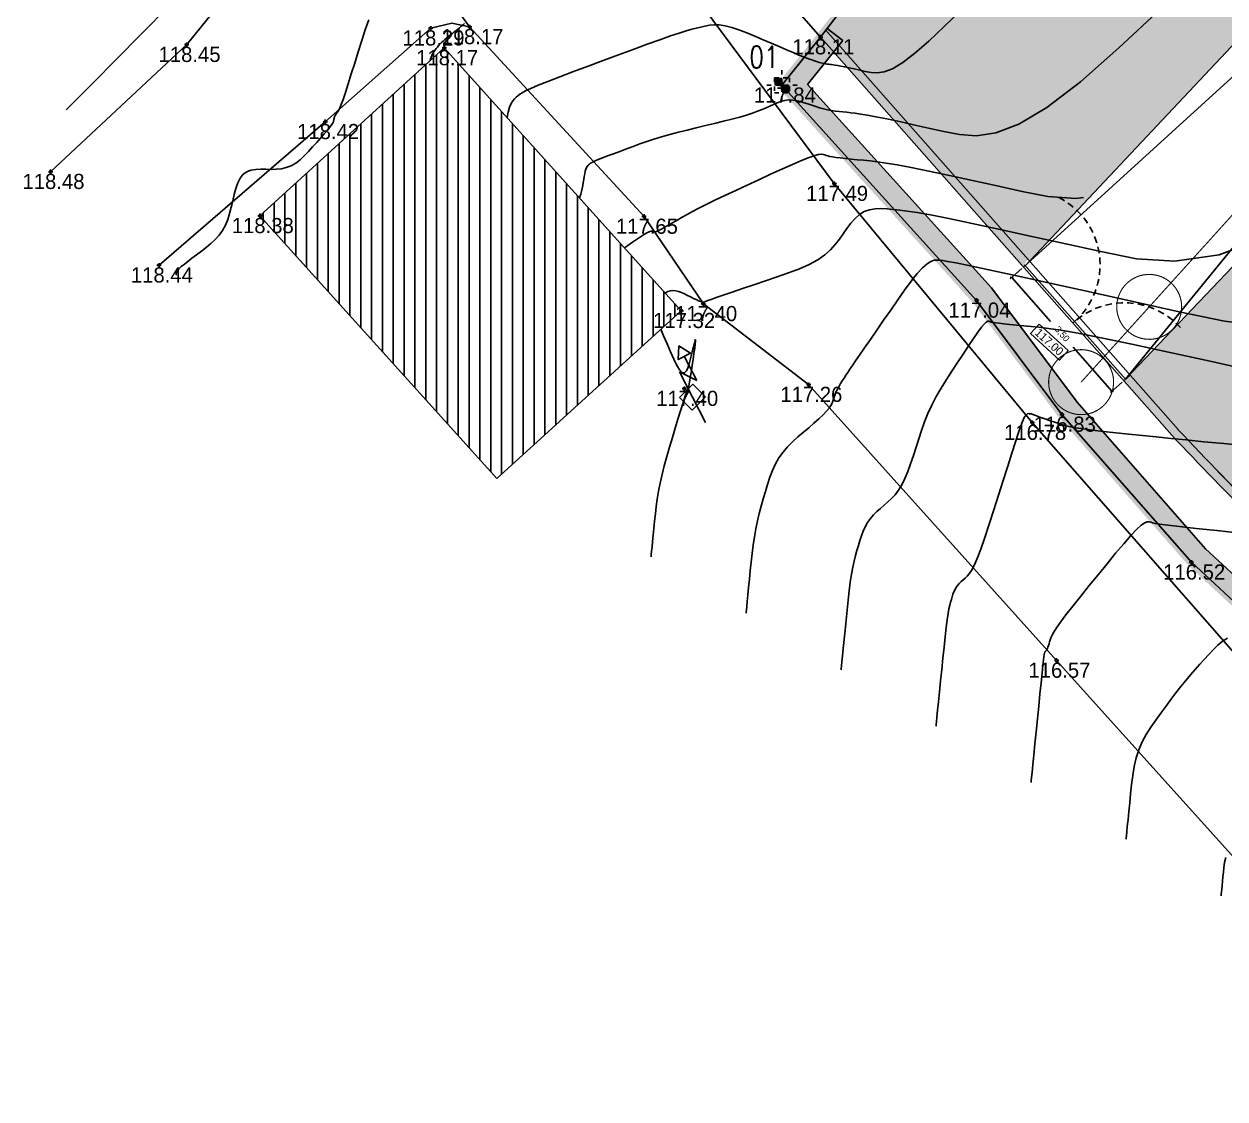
# Model space of a CAD drawing. Extents: x -196763 to -87623, y -65703 to -55832.
# Drawn here: x -87843.28 to -87815.55, y -65623.56 to -65598.75 of the extents above; entities that cross this region are included whole.
import ezdxf
from ezdxf.enums import TextEntityAlignment as Align

# ---------------------------------------------------------------- set-up
doc = ezdxf.new("R2010")
doc.units = 0
doc.header["$MEASUREMENT"] = 0
doc.header["$PDMODE"] = 34
doc.header["$PDSIZE"] = 0.05
doc.linetypes.add('ACAD_ISO04W100', pattern=[30, 24, -3, 0, -3])
doc.linetypes.add('DASHED', pattern=[70, 50, -20])
for name, color, linetype in [('0_coordinates', 1, 'Continuous'), ('0_PROP.aux', 6, 'Continuous'), ('0_PROP.aux.cotas', 30, 'Continuous'), ('0_PROP.corte', 10, 'Continuous'), ('0_PROP.PMC', 5, 'Continuous'), ('0_PROP.trama', 251, 'Continuous'), ('0_PROP.vista4', 140, 'Continuous'), ('0_tramas piso0', 7, 'Continuous'), ('CV', 8, 'Continuous'), ('CVD', 6, 'Continuous'), ('LEVTP_BERMA', 6, 'Continuous'), ('LEVTP_EDIF', 3, 'Continuous'), ('LEVTP_ELEC_POSTE_MEDIA_TENSAO', 7, 'Continuous'), ('LEVTP_MURO', 1, 'Continuous'), ('POINTS', 2, 'Continuous'), ('Z', 1, 'Continuous')]:
    doc.layers.add(name, color=color, linetype=linetype)
doc.layers.add('0_Limites_Terreno', color=30, linetype='DASHED', lineweight=35)
doc.styles.add('coordinates', font='romans', dxfattribs={"width": 0.8})
doc.styles.add('creativespace', font='GOTHIC.TTF')
doc.dimstyles.new('creativespace', dxfattribs={"dimtxt": 0.15, "dimasz": 0.05, "dimexe": 0.05, "dimexo": 0.05, "dimgap": 0.2, "dimtad": 0, "dimtoh": 1, "dimzin": 1, "dimtxsty": 'creativespace', "dimblk": 'OBLIQUE', "dimcen": 0, "dimclrd": 251, "dimclre": 256, "dimclrt": 30, "dimazin": 3, "dimtfac": 1, "dimtmove": 0, "dimatfit": 3, "dimldrblk": 'OBLIQUE', "dimfxl": 1, "dimlwd": -1, "dimlwe": -1, "dimarcsym": 0})

# ---------------------------------------------------------------- blocks, each defined once
blk = doc.blocks.new('_Oblique')
at = {"color": 0, "linetype": 'ByBlock', "lineweight": -2}
blk.add_line((-0.5, -0.5), (0.5, 0.5), dxfattribs=at)
blk = doc.blocks.new('*D85')
at = {"layer": '0_PROP.aux.cotas', "transparency": 16777216}
for p, q in [((-87820.238, -65604.395), (-87820.509, -65604.634)), ((-87817.922, -65607.02), (-87818.193, -65607.259))]:
    blk.add_line(p, q, dxfattribs=at)
at = {"layer": '0_PROP.aux.cotas', "color": 251, "transparency": 16777216}
for p, q in [((-87820.472, -65604.601), (-87819.575, -65605.617)), ((-87818.156, -65607.226), (-87819.052, -65606.21))]:
    blk.add_line(p, q, dxfattribs=at)
at = {"layer": 'DEFPOINTS', "color": 0, "transparency": 16777216}
for p in [(-87820.472, -65604.601), (-87820.2, -65604.362), (-87817.884, -65606.987)]:
    blk.add_point(p, dxfattribs=at)
at = {"layer": '0_PROP.aux.cotas', "color": 251, "transparency": 16777216, "xscale": 0.05, "yscale": 0.05, "zscale": 0.05}
for p, rotation in [((-87820.472, -65604.601), 131.4256430822428), ((-87818.156, -65607.226), 311.4256430822428)]:
    blk.add_blockref('_Oblique', p, dxfattribs=dict(at, rotation=rotation))
at = {"layer": '0_PROP.aux.cotas', "color": 30, "transparency": 16777216, "insert": (-87819.314, -65605.914), "char_height": 0.15, "attachment_point": 5, "rotation": 311.4256, "style": 'creativespace'}
blk.add_mtext('3,50', dxfattribs=at)
blk = doc.blocks.new('POSTE MEDIA TENSAO')
at = {"layer": 'LEVTP_ELEC_POSTE_MEDIA_TENSAO'}
for p, q in [((-0.092, -0.29), (0.092, 0.29)), ((0.092, 0.29), (0.158, 0.094)), ((0.158, 0.094), (0.246, 0.366))]:
    blk.add_line(p, q, dxfattribs=at)
blk.add_lwpolyline([(0.285, 0.492), (0.177, 0.391), (0.318, 0.348)], close=True, dxfattribs=at)
for points in [[(-0.1, 0.095), (0.1, 0.095)], [(-0.1, -0.095), (-0.1, 0.095)], [(0.1, -0.095), (0.1, 0.095)], [(-0.1, -0.095), (0.1, -0.095)]]:
    blk.add_lwpolyline(points, dxfattribs=at)
blk = doc.blocks.new('mk_02')
at = {"linetype": 'ACAD_ISO04W100', "ltscale": 0.001}
for points in [[(-0.25, 0.25), (0, 0.25), (0, 0), (-0.25, 0)], [(0.25, -0.25), (0, -0.25), (0, 0), (0.25, 0)]]:
    blk.add_hatch(color=9, dxfattribs=at).paths.add_polyline_path(points)
for p, q in [((0, -0.5), (0, 0.5)), ((-0.5, 0), (0.5, 0)), ((-0.25, 0.25), (0.25, 0.25)), ((-0.25, 0.25), (-0.25, -0.25)), ((0.25, 0.25), (0.25, -0.25)), ((-0.25, -0.25), (0.25, -0.25))]:
    blk.add_line(p, q, dxfattribs=at)

msp = doc.modelspace()

# ---------------------------------------------------------------- hatches: boundary and pattern name
at = {"layer": '0_PROP.trama'}
h = msp.add_hatch(color=256, dxfattribs=at)
h.dxf.hatch_style = 1
edge = h.paths.add_edge_path()
edge.add_line((-87812.643, -65612.428), (-87812.518, -65612.282))
edge.add_arc((-87704.148, -65501.408), 155.039, 223.89765, 225.65403, ccw=False)
edge.add_line((-87815.866, -65608.908), (-87816.01, -65609.047))
edge.add_arc((-87722.834, -65519.652), 129.124, 223.81345, 225.931)
edge = h.paths.add_edge_path()
edge.add_line((-87810.771, -65613.943), (-87810.907, -65614.085))
edge.add_arc((-87718.167, -65515.242), 135.538, 226.8247, 233.02536)
edge.add_line((-87799.688, -65623.524), (-87799.568, -65623.364))
edge.add_arc((-87717.453, -65514.345), 136.484, 226.86463, 233.01258, ccw=False)
h.paths.add_polyline_path([(-87820.699, -65603.502), (-87820.691, -65603.504), (-87824.761, -65598.891), (-87824.911, -65599.024), (-87820.2, -65604.362), (-87820.105, -65604.176)])
edge = h.paths.add_edge_path()
edge.add_line((-87819.025, -65603.003), (-87818.811, -65602.754))
edge.add_line((-87818.811, -65602.754), (-87818.994, -65602.78))
edge.add_line((-87818.994, -65602.78), (-87819.377, -65602.754))
edge.add_line((-87819.377, -65602.754), (-87819.381, -65602.761))
edge.add_arc((-87820.176, -65604.314), 1.745, 48.7178, 62.892, ccw=False)
h = msp.add_hatch(color=256, dxfattribs=at)
h.dxf.hatch_style = 1
h.paths.add_polyline_path([(-87816.632, -65608.111), (-87817.738, -65606.858), (-87817.884, -65606.987), (-87816.776, -65608.243, 0.002035), (-87816.01, -65609.047), (-87815.87, -65608.912, -0.002029)])
at = {"layer": '0_tramas piso0', "transparency": 33554536}
h = msp.add_hatch(color=55, dxfattribs=at)
h.dxf.hatch_style = 1
h.paths.add_polyline_path([(-87781.781, -65601.29), (-87775.512, -65593.673), (-87769.826, -65586.055), (-87769.145, -65585.075), (-87800.258, -65566.932), (-87824.764, -65598.896), (-87820.063, -65604.223), (-87804.167, -65587.33), (-87795.446, -65577.692), (-87782.47, -65589.434), (-87789.85, -65597.589), (-87789.183, -65598.193), (-87790.524, -65599.676), (-87796.286, -65594.462), (-87810.771, -65613.943, 0.026518), (-87799.649, -65623.303), (-87798.54, -65622.935), (-87796.168, -65620.22), (-87792.158, -65615.619), (-87787.572, -65608.837)])
h.paths.add_polyline_path([(-87797.213, -65593.624), (-87801.479, -65589.764), (-87817.738, -65606.858), (-87816.632, -65608.111, 0.002029), (-87815.87, -65608.912, 0.008016), (-87812.521, -65612.279)], flags=17)
at = {"layer": 'LEVTP_EDIF', "linetype": 'Continuous'}
h = msp.add_hatch(dxfattribs=at)
h.set_pattern_fill('GRAVEL', color=5, scale=0.6)
h.set_pattern_definition([(228.012787504, (70.151984, 54.19178), (-4.799999999983, -5.400000000016), [0.0807216, -7.9914528282]), (184.969740728, (70.097984, 54.131778), (7.199999999998, 0.6000000000234), [0.1385208, -13.7135548567]), (132.51044708, (69.959984, 54.11978), (6.000000000021, -6.59999999998), [0.0976728, -9.6696195577]), (267.273689006, (69.725984, 53.969778), (0.599999999961, 12.000000000002), [0.1261428, -12.488134825]), (292.833654178, (69.719984, 53.843778), (-3.000000000023, 7.19999999999), [0.123693, -12.245623877]), (357.273689006, (69.767984, 53.729778), (-12.000000000002, 0.599999999961), [0.1261428, -12.488134825]), (37.694240467, (69.893984, 53.723778), (-7.7999999999805, -6.0000000000253), [0.1668174, -16.5149091293]), (72.255328375, (70.025984, 53.825778), (4.199999999957, 13.2000000000136), [0.1574928, -15.591792898]), (121.429565615, (70.073984, 53.975778), (-4.800000000025, 7.7999999999844), [0.12657, -12.530443866]), (175.23635831, (70.007984, 54.08378), (6.600000000002, -0.599999999979), [0.1444992, -7.0804575473]), (222.397437798, (69.863984, 54.095778), (-7.1999999999786, -6.6000000000233), [0.1868688, -18.500025003]), (138.814074834, (70.319984, 53.96378), (-4.200000000012, 3.599999999986), [0.0637806, -6.3143068876]), (171.46923439, (70.271984, 54.005778), (7.800000000004, -1.199999999975), [0.1213422, -12.0129068497]), (225, (70.152, 54.02378), (2e-12, -0.6), [0.0848526, -0.7636755374]), (203.198590514, (70.10998, 54.09578), (2.999999999996, 1.20000000001), [0.0456948, -4.5237690635]), (291.80140949, (70.06798, 54.07778), (-0.6, 1.8), [0.0646218, -3.1664770843]), (30.96375653, (70.09198, 54.01778), (1.8, 1.20000000001), [0.1049574, -3.393613737]), (161.56505118, (70.18198, 54.07178), (1.2, -0.6), [0.0758946, -1.821471996]), (16.389540334, (69.719984, 54.077778), (5.999999999994, 1.80000000002), [0.10632, -10.525707088]), (70.34617594, (69.821984, 54.10778), (-2.39999999998, -6.60000000001), [0.0891966, -8.8304446484]), (293.198590514, (70.18198, 54.19178), (-1.20000000001, 2.999999999996), [0.091389, -4.4780748635]), (343.610459666, (70.217984, 54.107778), (-6.000000000006, 1.799999999981), [0.10632, -10.525707088]), (339.44395478, (69.719984, 53.70578), (-3.000000000004, 1.19999999999), [0.102528, -5.0238742472]), (294.77514057, (69.815984, 53.66978), (-3.000000000021, 6.59999999999), [0.0859068, -8.504785838]), (66.80140949, (70.18798, 53.59178), (1.19999999999, 3.000000000004), [0.091389, -4.4780748635]), (17.354024636, (70.223984, 53.67578), (-7.799999999992, -2.400000000025), [0.1005786, -9.9572541685]), (69.44395478, (69.893984, 53.59178), (-1.19999999999, -3.000000000004), [0.051264, -5.0751382472]), (101.30993247, (70.15198, 53.59178), (-0.60000000001, 2.4), [0.030594, -3.028817708]), (165.96375653, (70.14598, 53.62178), (1.8, -0.6), [0.123693, -2.3501703754]), (186.009005957, (70.025984, 53.651778), (5.999999999998, 0.600000000019), [0.11463, -11.3483539047]), (303.69006753, (70.09198, 53.96378), (-0.6, 1.2), [0.0865332, -2.0767975653]), (353.157226587, (70.139984, 53.891778), (10.200000000004, -1.199999999967), [0.1510764, -14.9565375744]), (60.9453959, (70.289984, 53.87378), (-2.399999999986, -4.200000000008), [0.0617736, -6.1156044846]), (90, (70.32, 53.9278), (-0.6, 0.6), [0.036, -0.564]), (120.256437164, (70.013984, 53.66978), (2.400000000014, -4.199999999992), [0.0833544, -8.2521119937]), (48.012787504, (69.971984, 53.74178), (4.799999999982, 5.400000000016), [0.1614432, -7.9107312282]), (2e-10, (70.08, 53.8618), (0.6, 0.6), [0.156, -0.444]), (325.30484647, (70.235984, 53.86178), (6.000000000014, -4.19999999998), [0.0948684, -9.3919645805]), (254.0546041, (70.31398, 53.80778), (-0.59999999999, -2.4), [0.0873612, -4.2807047336]), (207.645975364, (70.289984, 53.723778), (-11.3999999999805, -6.000000000037), [0.142239, -14.0816845094]), (175.42607874, (70.163984, 53.657778), (-7.800000000002, 0.5999999999747), [0.1504794, -14.8974440448])])
h.paths.add_polyline_path([(-87825.185, -65600.15), (-87824.372, -65599.132), (-87824.733, -65598.855), (-87824.885, -65599.053), (-87825.775, -65600.168), (-87821.282, -65605.131), (-87819.31, -65607.764), (-87816.323, -65611.177), (-87813.849, -65613.468), (-87813.543, -65613.138), (-87816, -65610.863), (-87818.96, -65607.481), (-87820.934, -65604.844)])
at = {"layer": 'LEVTP_EDIF', "linetype": 'Continuous', "true_color": 0x000000}
h = msp.add_hatch(dxfattribs=at)
h.set_pattern_fill('ANSI31', color=18, scale=2, angle=45)
h.paths.add_polyline_path([(-87833.571, -65599.305), (-87837.828, -65603.18), (-87832.356, -65609.245), (-87828.099, -65605.37)])
h.paths.add_polyline_path([(-87835.353, -65604.657), (-87829.731, -65604.657), (-87829.731, -65603.803), (-87835.353, -65603.803)], flags=24)

# ---------------------------------------------------------------- linework, layer by layer
at = {"layer": '0_Limites_Terreno', "ltscale": 0.02, "const_width": 0.2, "flags": 128}
msp.add_lwpolyline([(-87781.781, -65601.29), (-87775.512, -65593.673), (-87769.826, -65586.055), (-87769.145, -65585.075), (-87800.258, -65566.932), (-87824.885, -65599.053), (-87825.775, -65600.168), (-87821.282, -65605.131), (-87819.31, -65607.764), (-87816.323, -65611.177), (-87813.849, -65613.468), (-87811.47, -65615.392), (-87806.577, -65618.912), (-87801.091, -65622.497), (-87799.787, -65623.349), (-87798.54, -65622.935), (-87796.168, -65620.22), (-87792.158, -65615.619), (-87787.572, -65608.837)], close=True, dxfattribs=at)
at = {"layer": '0_PROP.aux', "linetype": 'DASHED', "ltscale": 0.003}
for centre, start, end in [((-87820.176, -65604.314), 311.4256, 62.892), ((-87817.867, -65606.931), 42.1057, 131.4256)]:
    msp.add_arc(centre, 1.745, start, end, dxfattribs=at)
at = {"layer": '0_PROP.aux.cotas'}
msp.add_lwpolyline([(-87819.839, -65605.68), (-87820.036, -65605.898), (-87819.368, -65606.509), (-87819.171, -65606.291)], close=True, dxfattribs=at)
at = {"layer": '0_PROP.corte', "linetype": 'Continuous'}
for points in [[(-87816.776, -65608.243), (-87824.918, -65599.016)], [(-87816.63, -65608.114), (-87824.772, -65598.887)], [(-87817.847, -65606.954), (-87820.176, -65604.314)], [(-87819.021, -65605.622), (-87819.059, -65605.656)], [(-87817.738, -65606.858), (-87817.884, -65606.987)]]:
    msp.add_lwpolyline(points, dxfattribs=at)
for centre, radius, start, end in [((-87717.637, -65514.576), 136.194, 223.37422, 225.84011), ((-87717.637, -65514.576), 136.389, 223.37422, 225.7376), ((-87709.181, -65506.167), 148.118, 223.92113, 225.75962)]:
    msp.add_arc(centre, radius, start, end, dxfattribs=at)
at = {"layer": '0_PROP.PMC', "linetype": 'DASHED', "ltscale": 0.003, "const_width": 0.025}
msp.add_lwpolyline([(-87818.868, -65607.019), (-87800.578, -65586.806, -0.417787), (-87799.443, -65586.757, 0.006093), (-87794.939, -65590.833, 0.189412), (-87794.325, -65591.056, 0.159533), (-87793.913, -65590.909), (-87790.245, -65586.856), (-87789.216, -65585.719, 0.207665), (-87789.083, -65585.325, 0.204911), (-87789.282, -65584.949), (-87791.447, -65582.99), (-87793.755, -65580.901, 0.203239), (-87794.141, -65580.767, 0.191912), (-87794.491, -65580.934, 0.00517), (-87796.757, -65583.438, -1.106642)], format="xyb", dxfattribs=at)
for points in [[(-87817.297, -65604.532, -2.92807), (-87818.022, -65605.093, -0.341522)], [(-87818.868, -65606.269, -2.92807), (-87819.594, -65606.83, -0.341522)]]:
    msp.add_lwpolyline(points, format="xyb", close=True, dxfattribs=at)
at = {"layer": '0_PROP.vista4', "linetype": 'Continuous'}
for points in [[(-87804.167, -65587.33), (-87820.161, -65604.331)], [(-87817.847, -65606.954), (-87802.822, -65588.547), (-87820.2, -65604.362)], [(-87817.847, -65606.954), (-87801.478, -65589.764)]]:
    msp.add_lwpolyline(points, dxfattribs=at)
at = {"layer": 'CV', "linetype": 'Continuous'}
for points in [[(-87817.021, -65598.391, 0), (-87817.995, -65599.306, 0), (-87818.885, -65600.085, 0), (-87819.661, -65600.681, 0), (-87819.661, -65600.681, 0), (-87820.306, -65601.064, 0), (-87820.838, -65601.265, 0), (-87821.285, -65601.33, 0), (-87821.676, -65601.304, 0), (-87822.039, -65601.232, 0), (-87822.039, -65601.232, 0), (-87822.395, -65601.153, 0), (-87822.741, -65601.077, 0), (-87823.065, -65601.006, 0), (-87823.357, -65600.944, 0), (-87823.605, -65600.894, 0), (-87823.605, -65600.894, 0), (-87823.804, -65600.856, 0), (-87823.96, -65600.83, 0), (-87824.084, -65600.812, 0), (-87824.186, -65600.801, 0), (-87824.278, -65600.791, 0), (-87824.278, -65600.791, 0), (-87824.368, -65600.783, 0), (-87824.457, -65600.773, 0), (-87824.547, -65600.762, 0), (-87824.637, -65600.748, 0), (-87824.727, -65600.731, 0), (-87824.727, -65600.731, 0), (-87824.817, -65600.709, 0), (-87824.907, -65600.684, 0), (-87824.997, -65600.657, 0), (-87825.086, -65600.628, 0), (-87825.176, -65600.598, 0), (-87825.176, -65600.598, 0), (-87825.266, -65600.569, 0), (-87825.356, -65600.542, 0), (-87825.446, -65600.521, 0), (-87825.535, -65600.508, 0), (-87825.623, -65600.506, 0), (-87825.623, -65600.506, 0), (-87825.711, -65600.517, 0), (-87825.798, -65600.54, 0), (-87825.884, -65600.571, 0), (-87825.97, -65600.607, 0), (-87826.056, -65600.646, 0), (-87826.056, -65600.646, 0), (-87826.143, -65600.686, 0), (-87826.235, -65600.726, 0), (-87826.337, -65600.767, 0), (-87826.454, -65600.81, 0), (-87826.591, -65600.854, 0), (-87826.591, -65600.854, 0), (-87826.752, -65600.9, 0), (-87826.932, -65600.948, 0), (-87827.128, -65600.997, 0), (-87827.333, -65601.047, 0), (-87827.544, -65601.098, 0), (-87827.544, -65601.098, 0), (-87827.755, -65601.149, 0), (-87827.964, -65601.2, 0), (-87828.168, -65601.251, 0), (-87828.365, -65601.303, 0), (-87828.553, -65601.356, 0), (-87828.553, -65601.356, 0), (-87828.73, -65601.41, 0), (-87828.897, -65601.466, 0), (-87829.058, -65601.522, 0), (-87829.213, -65601.578, 0), (-87829.367, -65601.635, 0), (-87829.367, -65601.635, 0), (-87829.519, -65601.692, 0), (-87829.666, -65601.746, 0), (-87829.802, -65601.798, 0), (-87829.922, -65601.844, 0), (-87830.02, -65601.883, 0), (-87830.02, -65601.883, 0), (-87830.092, -65601.914, 0), (-87830.143, -65601.939, 0), (-87830.178, -65601.958, 0), (-87830.202, -65601.973, 0), (-87830.221, -65601.987, 0), (-87830.221, -65601.987, 0), (-87830.239, -65602.001, 0), (-87830.256, -65602.018, 0), (-87830.273, -65602.038, 0), (-87830.289, -65602.066, 0), (-87830.304, -65602.103, 0), (-87830.304, -65602.103, 0), (-87830.317, -65602.15, 0), (-87830.329, -65602.207, 0), (-87830.341, -65602.271, 0), (-87830.352, -65602.339, 0), (-87830.363, -65602.409, 0), (-87830.363, -65602.409, 0), (-87830.373, -65602.479, 0), (-87830.385, -65602.549, 0), (-87830.4, -65602.616, 0), (-87830.417, -65602.68, 0), (-87830.439, -65602.739, 0), (-87830.439, -65602.739, 0), (-87830.451, -65602.763, 0)], [(-87842.299, -65600.735, 0), (-87842.071, -65600.504, 0), (-87841.911, -65600.342, 0), (-87841.717, -65600.146, 0), (-87841.513, -65599.94, 0), (-87841.32, -65599.744, 0), (-87841.159, -65599.582, 0), (-87841.159, -65599.582, 0), (-87841.046, -65599.468, 0), (-87840.966, -65599.387, 0), (-87840.896, -65599.317, 0), (-87840.816, -65599.236, 0), (-87840.703, -65599.121, 0), (-87840.703, -65599.121, 0), (-87840.542, -65598.959, 0), (-87840.346, -65598.762, 0), (-87840.136, -65598.552, 0)], [(-87835.315, -65598.655, 0), (-87835.396, -65598.886, 0), (-87835.478, -65599.135, 0), (-87835.559, -65599.394, 0), (-87835.559, -65599.394, 0), (-87835.64, -65599.653, 0), (-87835.718, -65599.902, 0), (-87835.791, -65600.132, 0), (-87835.856, -65600.333, 0), (-87835.91, -65600.495, 0), (-87835.91, -65600.495, 0), (-87835.952, -65600.611, 0), (-87835.982, -65600.689, 0), (-87836.005, -65600.738, 0), (-87836.023, -65600.768, 0), (-87836.037, -65600.788, 0), (-87836.037, -65600.788, 0), (-87836.051, -65600.806, 0), (-87836.065, -65600.825, 0), (-87836.078, -65600.843, 0), (-87836.089, -65600.861, 0), (-87836.099, -65600.88, 0), (-87836.099, -65600.88, 0), (-87836.106, -65600.898, 0), (-87836.112, -65600.916, 0), (-87836.116, -65600.935, 0), (-87836.12, -65600.953, 0), (-87836.122, -65600.972, 0), (-87836.122, -65600.972, 0), (-87836.126, -65600.991, 0), (-87836.133, -65601.013, 0), (-87836.147, -65601.043, 0), (-87836.173, -65601.083, 0), (-87836.213, -65601.136, 0), (-87836.213, -65601.136, 0), (-87836.271, -65601.206, 0), (-87836.343, -65601.29, 0), (-87836.427, -65601.384, 0), (-87836.517, -65601.485, 0), (-87836.612, -65601.59, 0), (-87836.612, -65601.59, 0), (-87836.707, -65601.694, 0), (-87836.804, -65601.794, 0), (-87836.902, -65601.886, 0), (-87837.003, -65601.965, 0), (-87837.109, -65602.026, 0), (-87837.109, -65602.026, 0), (-87837.219, -65602.068, 0), (-87837.333, -65602.092, 0), (-87837.45, -65602.104, 0), (-87837.569, -65602.107, 0), (-87837.689, -65602.106, 0), (-87837.689, -65602.106, 0), (-87837.809, -65602.105, 0), (-87837.925, -65602.111, 0), (-87838.035, -65602.128, 0), (-87838.134, -65602.163, 0), (-87838.219, -65602.221, 0), (-87838.219, -65602.221, 0), (-87838.287, -65602.308, 0), (-87838.342, -65602.418, 0), (-87838.386, -65602.547, 0), (-87838.424, -65602.687, 0), (-87838.457, -65602.833, 0), (-87838.457, -65602.833, 0), (-87838.491, -65602.98, 0), (-87838.528, -65603.124, 0), (-87838.571, -65603.263, 0), (-87838.624, -65603.395, 0), (-87838.689, -65603.517, 0), (-87838.689, -65603.517, 0), (-87838.769, -65603.627, 0), (-87838.861, -65603.728, 0), (-87838.962, -65603.82, 0), (-87839.07, -65603.908, 0), (-87839.181, -65603.993, 0), (-87839.181, -65603.993, 0), (-87839.292, -65604.078, 0), (-87839.398, -65604.159, 0), (-87839.496, -65604.234, 0), (-87839.58, -65604.3, 0), (-87839.648, -65604.353, 0), (-87839.648, -65604.353, 0), (-87839.694, -65604.392, 0), (-87839.723, -65604.419, 0), (-87839.74, -65604.436, 0), (-87839.747, -65604.447, 0), (-87839.75, -65604.455, 0), (-87839.75, -65604.455, 0), (-87839.752, -65604.463, 0), (-87839.754, -65604.47, 0), (-87839.756, -65604.478, 0), (-87839.758, -65604.485, 0), (-87839.76, -65604.492, 0), (-87839.76, -65604.492, 0), (-87839.761, -65604.498, 0), (-87839.762, -65604.504, 0), (-87839.763, -65604.51, 0), (-87839.764, -65604.516, 0), (-87839.764, -65604.522, 0), (-87839.764, -65604.522, 0), (-87839.765, -65604.528, 0), (-87839.765, -65604.533, 0), (-87839.766, -65604.538, 0), (-87839.766, -65604.542, 0), (-87839.767, -65604.546, 0), (-87839.767, -65604.546, 0), (-87839.767, -65604.548, 0), (-87839.767, -65604.55, 0), (-87839.767, -65604.55, 0)], [(-87833.103, -65598.738, 0), (-87833.13, -65598.761, 0), (-87833.159, -65598.784, 0), (-87833.189, -65598.81, 0), (-87833.223, -65598.837, 0), (-87833.223, -65598.837, 0), (-87833.26, -65598.868, 0), (-87833.3, -65598.9, 0), (-87833.342, -65598.934, 0), (-87833.386, -65598.97, 0), (-87833.431, -65599.006, 0), (-87833.431, -65599.006, 0), (-87833.475, -65599.041, 0), (-87833.519, -65599.077, 0), (-87833.561, -65599.113, 0), (-87833.601, -65599.148, 0), (-87833.638, -65599.183, 0), (-87833.638, -65599.183, 0), (-87833.671, -65599.217, 0), (-87833.702, -65599.251, 0), (-87833.73, -65599.284, 0), (-87833.757, -65599.318, 0), (-87833.782, -65599.351, 0), (-87833.782, -65599.351, 0), (-87833.808, -65599.385, 0), (-87833.834, -65599.426, 0), (-87833.861, -65599.482, 0), (-87833.888, -65599.559, 0), (-87833.9, -65599.604, 0)], [(-87818.811, -65602.754, 0), (-87818.994, -65602.78, 0), (-87819.634, -65602.737, 0), (-87820.227, -65602.619, 0), (-87820.227, -65602.619, 0), (-87820.81, -65602.49, 0), (-87821.376, -65602.365, 0), (-87821.906, -65602.25, 0), (-87822.383, -65602.148, 0), (-87822.791, -65602.065, 0), (-87822.791, -65602.065, 0), (-87823.116, -65602.004, 0), (-87823.371, -65601.961, 0), (-87823.574, -65601.933, 0), (-87823.741, -65601.913, 0), (-87823.891, -65601.898, 0), (-87823.891, -65601.898, 0), (-87824.037, -65601.884, 0), (-87824.179, -65601.87, 0), (-87824.311, -65601.857, 0), (-87824.43, -65601.843, 0), (-87824.53, -65601.831, 0), (-87824.53, -65601.831, 0), (-87824.609, -65601.818, 0), (-87824.67, -65601.807, 0), (-87824.717, -65601.796, 0), (-87824.755, -65601.785, 0), (-87824.788, -65601.774, 0), (-87824.788, -65601.774, 0), (-87824.822, -65601.764, 0), (-87824.866, -65601.759, 0), (-87824.929, -65601.766, 0), (-87825.02, -65601.788, 0), (-87825.15, -65601.833, 0), (-87825.15, -65601.833, 0), (-87825.324, -65601.903, 0), (-87825.536, -65601.994, 0), (-87825.778, -65602.102, 0), (-87826.038, -65602.221, 0), (-87826.308, -65602.346, 0), (-87826.308, -65602.346, 0), (-87826.578, -65602.47, 0), (-87826.842, -65602.593, 0), (-87827.092, -65602.71, 0), (-87827.322, -65602.819, 0), (-87827.526, -65602.918, 0), (-87827.526, -65602.918, 0), (-87827.697, -65603.005, 0), (-87827.842, -65603.081, 0), (-87827.967, -65603.15, 0), (-87828.078, -65603.213, 0), (-87828.183, -65603.274, 0), (-87828.183, -65603.274, 0), (-87828.285, -65603.334, 0), (-87828.385, -65603.391, 0), (-87828.477, -65603.443, 0), (-87828.558, -65603.487, 0), (-87828.625, -65603.52, 0), (-87828.625, -65603.52, 0), (-87828.675, -65603.54, 0), (-87828.71, -65603.55, 0), (-87828.735, -65603.552, 0), (-87828.753, -65603.549, 0), (-87828.767, -65603.542, 0), (-87828.767, -65603.542, 0), (-87828.781, -65603.537, 0), (-87828.803, -65603.536, 0), (-87828.838, -65603.547, 0), (-87828.893, -65603.573, 0), (-87828.975, -65603.622, 0), (-87828.975, -65603.622, 0), (-87829.089, -65603.695, 0), (-87829.23, -65603.79, 0), (-87829.391, -65603.902, 0), (-87829.411, -65603.916, 0)], [(-87814.476, -65603.625, 0), (-87815.685, -65604.083, 0), (-87816.702, -65604.23, 0), (-87817.591, -65604.17, 0), (-87818.415, -65604.006, 0), (-87818.415, -65604.006, 0), (-87819.225, -65603.827, 0), (-87820.007, -65603.654, 0), (-87820.736, -65603.494, 0), (-87821.385, -65603.355, 0), (-87821.926, -65603.242, 0), (-87821.926, -65603.242, 0), (-87822.343, -65603.16, 0), (-87822.652, -65603.105, 0), (-87822.881, -65603.07, 0), (-87823.056, -65603.049, 0), (-87823.205, -65603.034, 0), (-87823.205, -65603.034, 0), (-87823.348, -65603.021, 0), (-87823.49, -65603.014, 0), (-87823.627, -65603.017, 0), (-87823.757, -65603.038, 0), (-87823.878, -65603.081, 0), (-87823.878, -65603.081, 0), (-87823.988, -65603.15, 0), (-87824.089, -65603.241, 0), (-87824.184, -65603.349, 0), (-87824.274, -65603.469, 0), (-87824.361, -65603.594, 0), (-87824.361, -65603.594, 0), (-87824.45, -65603.719, 0), (-87824.545, -65603.843, 0), (-87824.656, -65603.965, 0), (-87824.789, -65604.082, 0), (-87824.951, -65604.194, 0), (-87824.951, -65604.194, 0), (-87825.148, -65604.3, 0), (-87825.374, -65604.4, 0), (-87825.622, -65604.496, 0), (-87825.885, -65604.589, 0), (-87826.155, -65604.681, 0), (-87826.155, -65604.681, 0), (-87826.425, -65604.773, 0), (-87826.685, -65604.861, 0), (-87826.923, -65604.941, 0), (-87827.13, -65605.012, 0), (-87827.294, -65605.068, 0), (-87827.294, -65605.068, 0), (-87827.41, -65605.109, 0), (-87827.484, -65605.135, 0), (-87827.526, -65605.152, 0), (-87827.547, -65605.161, 0), (-87827.558, -65605.167, 0), (-87827.558, -65605.167, 0), (-87827.567, -65605.172, 0), (-87827.579, -65605.175, 0), (-87827.596, -65605.175, 0), (-87827.62, -65605.17, 0), (-87827.654, -65605.159, 0), (-87827.654, -65605.159, 0), (-87827.699, -65605.14, 0), (-87827.755, -65605.115, 0), (-87827.817, -65605.085, 0), (-87827.885, -65605.052, 0), (-87827.955, -65605.017, 0), (-87827.955, -65605.017, 0), (-87828.025, -65604.983, 0), (-87828.095, -65604.951, 0), (-87828.163, -65604.925, 0), (-87828.229, -65604.908, 0), (-87828.292, -65604.902, 0), (-87828.292, -65604.902, 0), (-87828.351, -65604.909, 0), (-87828.408, -65604.928, 0), (-87828.462, -65604.955, 0), (-87828.469, -65604.96, 0)], [(-87814.475, -65605.744, 0), (-87815.556, -65605.611, 0), (-87816.603, -65605.393, 0), (-87816.603, -65605.393, 0), (-87817.639, -65605.164, 0), (-87818.635, -65604.943, 0), (-87819.552, -65604.74, 0), (-87820.353, -65604.564, 0), (-87820.997, -65604.425, 0), (-87820.997, -65604.425, 0), (-87821.458, -65604.327, 0), (-87821.763, -65604.265, 0), (-87821.95, -65604.231, 0), (-87822.06, -65604.214, 0), (-87822.13, -65604.206, 0), (-87822.13, -65604.206, 0), (-87822.194, -65604.202, 0), (-87822.262, -65604.207, 0), (-87822.338, -65604.232, 0), (-87822.426, -65604.285, 0), (-87822.531, -65604.378, 0), (-87822.531, -65604.378, 0), (-87822.653, -65604.515, 0), (-87822.792, -65604.691, 0), (-87822.943, -65604.897, 0), (-87823.102, -65605.121, 0), (-87823.265, -65605.356, 0), (-87823.265, -65605.356, 0), (-87823.428, -65605.59, 0), (-87823.586, -65605.818, 0), (-87823.734, -65606.033, 0), (-87823.868, -65606.226, 0), (-87823.983, -65606.393, 0), (-87823.983, -65606.393, 0), (-87824.075, -65606.527, 0), (-87824.147, -65606.635, 0), (-87824.205, -65606.721, 0), (-87824.254, -65606.794, 0), (-87824.298, -65606.861, 0), (-87824.298, -65606.861, 0), (-87824.34, -65606.926, 0), (-87824.382, -65606.99, 0), (-87824.421, -65607.052, 0), (-87824.457, -65607.113, 0), (-87824.488, -65607.17, 0), (-87824.488, -65607.17, 0), (-87824.514, -65607.223, 0), (-87824.536, -65607.273, 0), (-87824.554, -65607.321, 0), (-87824.569, -65607.367, 0), (-87824.584, -65607.412, 0), (-87824.584, -65607.412, 0), (-87824.599, -65607.458, 0), (-87824.619, -65607.506, 0), (-87824.647, -65607.559, 0), (-87824.689, -65607.62, 0), (-87824.748, -65607.691, 0), (-87824.748, -65607.691, 0), (-87824.828, -65607.773, 0), (-87824.926, -65607.865, 0), (-87825.038, -65607.965, 0), (-87825.158, -65608.07, 0), (-87825.282, -65608.177, 0), (-87825.282, -65608.177, 0), (-87825.407, -65608.285, 0), (-87825.529, -65608.395, 0), (-87825.645, -65608.51, 0), (-87825.751, -65608.632, 0), (-87825.846, -65608.764, 0), (-87825.846, -65608.764, 0), (-87825.926, -65608.906, 0), (-87825.995, -65609.057, 0), (-87826.054, -65609.216, 0), (-87826.107, -65609.379, 0), (-87826.157, -65609.544, 0), (-87826.157, -65609.544, 0), (-87826.207, -65609.71, 0), (-87826.255, -65609.878, 0), (-87826.301, -65610.048, 0), (-87826.343, -65610.222, 0), (-87826.381, -65610.401, 0), (-87826.381, -65610.401, 0), (-87826.413, -65610.587, 0), (-87826.44, -65610.778, 0), (-87826.464, -65610.973, 0), (-87826.486, -65611.171, 0), (-87826.506, -65611.37, 0), (-87826.506, -65611.37, 0), (-87826.526, -65611.567, 0), (-87826.545, -65611.757, 0), (-87826.562, -65611.931, 0), (-87826.578, -65612.081, 0), (-87826.589, -65612.2, 0), (-87826.589, -65612.2, 0), (-87826.598, -65612.281, 0), (-87826.603, -65612.33, 0), (-87826.605, -65612.355, 0)], [(-87828.569, -65605.798, 0), (-87828.507, -65605.949, 0), (-87828.429, -65606.134, 0), (-87828.429, -65606.134, 0), (-87828.35, -65606.317, 0), (-87828.273, -65606.488, 0), (-87828.2, -65606.635, 0), (-87828.132, -65606.744, 0), (-87828.073, -65606.803, 0), (-87828.073, -65606.803, 0), (-87828.022, -65606.805, 0), (-87827.98, -65606.758, 0), (-87827.943, -65606.673, 0), (-87827.91, -65606.563, 0), (-87827.879, -65606.441, 0), (-87827.879, -65606.441, 0), (-87827.849, -65606.319, 0), (-87827.821, -65606.207, 0), (-87827.797, -65606.116, 0), (-87827.779, -65606.056, 0), (-87827.769, -65606.037, 0), (-87827.769, -65606.037, 0), (-87827.769, -65606.066, 0), (-87827.776, -65606.137, 0), (-87827.79, -65606.238, 0), (-87827.808, -65606.361, 0), (-87827.828, -65606.493, 0), (-87827.828, -65606.493, 0), (-87827.848, -65606.627, 0), (-87827.867, -65606.755, 0), (-87827.886, -65606.873, 0), (-87827.902, -65606.975, 0), (-87827.916, -65607.056, 0), (-87827.916, -65607.056, 0), (-87827.927, -65607.113, 0), (-87827.935, -65607.15, 0), (-87827.942, -65607.17, 0), (-87827.948, -65607.18, 0), (-87827.953, -65607.185, 0), (-87827.953, -65607.185, 0), (-87827.958, -65607.191, 0), (-87827.965, -65607.205, 0), (-87827.978, -65607.236, 0), (-87827.998, -65607.293, 0), (-87828.027, -65607.385, 0), (-87828.027, -65607.385, 0), (-87828.068, -65607.516, 0), (-87828.118, -65607.682, 0), (-87828.176, -65607.873, 0), (-87828.239, -65608.082, 0), (-87828.304, -65608.3, 0), (-87828.304, -65608.3, 0), (-87828.369, -65608.518, 0), (-87828.432, -65608.734, 0), (-87828.492, -65608.947, 0), (-87828.545, -65609.153, 0), (-87828.591, -65609.35, 0), (-87828.591, -65609.35, 0), (-87828.628, -65609.538, 0), (-87828.656, -65609.718, 0), (-87828.679, -65609.892, 0), (-87828.698, -65610.061, 0), (-87828.716, -65610.228, 0), (-87828.716, -65610.228, 0), (-87828.732, -65610.394, 0), (-87828.748, -65610.553, 0), (-87828.763, -65610.699, 0), (-87828.776, -65610.825, 0), (-87828.786, -65610.924, 0), (-87828.786, -65610.924, 0), (-87828.792, -65610.992, 0), (-87828.797, -65611.033, 0), (-87828.799, -65611.054, 0)], [(-87815.041, -65608.488, 0), (-87815.572, -65608.438, 0), (-87815.572, -65608.438, 0), (-87816.035, -65608.394, 0), (-87816.44, -65608.354, 0), (-87816.801, -65608.318, 0), (-87817.133, -65608.284, 0), (-87817.451, -65608.251, 0), (-87817.451, -65608.251, 0), (-87817.764, -65608.219, 0), (-87818.068, -65608.187, 0), (-87818.351, -65608.155, 0), (-87818.605, -65608.126, 0), (-87818.82, -65608.097, 0), (-87818.82, -65608.097, 0), (-87818.988, -65608.071, 0), (-87819.116, -65608.047, 0), (-87819.215, -65608.024, 0), (-87819.294, -65608.002, 0), (-87819.363, -65607.98, 0), (-87819.363, -65607.98, 0), (-87819.431, -65607.958, 0), (-87819.497, -65607.937, 0), (-87819.561, -65607.916, 0), (-87819.622, -65607.896, 0), (-87819.678, -65607.877, 0), (-87819.678, -65607.877, 0), (-87819.729, -65607.859, 0), (-87819.776, -65607.842, 0), (-87819.82, -65607.825, 0), (-87819.861, -65607.81, 0), (-87819.901, -65607.794, 0), (-87819.901, -65607.794, 0), (-87819.941, -65607.779, 0), (-87819.98, -65607.765, 0), (-87820.017, -65607.754, 0), (-87820.05, -65607.748, 0), (-87820.079, -65607.746, 0), (-87820.079, -65607.746, 0), (-87820.103, -65607.752, 0), (-87820.123, -65607.763, 0), (-87820.139, -65607.778, 0), (-87820.153, -65607.795, 0), (-87820.166, -65607.815, 0), (-87820.166, -65607.815, 0), (-87820.18, -65607.836, 0), (-87820.197, -65607.871, 0), (-87820.222, -65607.931, 0), (-87820.259, -65608.031, 0), (-87820.311, -65608.182, 0), (-87820.311, -65608.182, 0), (-87820.381, -65608.394, 0), (-87820.466, -65608.657, 0), (-87820.563, -65608.959, 0), (-87820.667, -65609.287, 0), (-87820.776, -65609.629, 0), (-87820.776, -65609.629, 0), (-87820.884, -65609.97, 0), (-87820.991, -65610.299, 0), (-87821.092, -65610.604, 0), (-87821.185, -65610.872, 0), (-87821.268, -65611.092, 0), (-87821.268, -65611.092, 0), (-87821.339, -65611.254, 0), (-87821.4, -65611.368, 0), (-87821.454, -65611.446, 0), (-87821.502, -65611.499, 0), (-87821.548, -65611.54, 0), (-87821.548, -65611.54, 0), (-87821.593, -65611.579, 0), (-87821.637, -65611.619, 0), (-87821.679, -65611.66, 0), (-87821.717, -65611.704, 0), (-87821.751, -65611.752, 0), (-87821.751, -65611.752, 0), (-87821.78, -65611.803, 0), (-87821.805, -65611.858, 0), (-87821.827, -65611.915, 0), (-87821.846, -65611.974, 0), (-87821.864, -65612.034, 0), (-87821.864, -65612.034, 0), (-87821.882, -65612.095, 0), (-87821.9, -65612.165, 0), (-87821.919, -65612.25, 0), (-87821.939, -65612.361, 0), (-87821.961, -65612.503, 0), (-87821.961, -65612.503, 0), (-87821.984, -65612.684, 0), (-87822.008, -65612.898, 0), (-87822.034, -65613.136, 0), (-87822.06, -65613.39, 0), (-87822.086, -65613.652, 0), (-87822.086, -65613.652, 0), (-87822.113, -65613.914, 0), (-87822.138, -65614.165, 0), (-87822.161, -65614.396, 0), (-87822.181, -65614.594, 0), (-87822.197, -65614.751, 0), (-87822.197, -65614.751, 0), (-87822.208, -65614.858, 0), (-87822.214, -65614.923, 0), (-87822.218, -65614.956, 0)], [(-87815.193, -65610.504, 0), (-87815.738, -65610.447, 0), (-87816.214, -65610.396, 0), (-87816.596, -65610.353, 0), (-87816.596, -65610.353, 0), (-87816.869, -65610.32, 0), (-87817.049, -65610.296, 0), (-87817.159, -65610.278, 0), (-87817.222, -65610.264, 0), (-87817.262, -65610.252, 0), (-87817.262, -65610.252, 0), (-87817.3, -65610.242, 0), (-87817.344, -65610.243, 0), (-87817.401, -65610.265, 0), (-87817.479, -65610.319, 0), (-87817.585, -65610.415, 0), (-87817.585, -65610.415, 0), (-87817.722, -65610.561, 0), (-87817.886, -65610.749, 0), (-87818.071, -65610.97, 0), (-87818.269, -65611.212, 0), (-87818.475, -65611.464, 0), (-87818.475, -65611.464, 0), (-87818.68, -65611.716, 0), (-87818.877, -65611.961, 0), (-87819.059, -65612.189, 0), (-87819.218, -65612.391, 0), (-87819.347, -65612.561, 0), (-87819.347, -65612.561, 0), (-87819.439, -65612.692, 0), (-87819.501, -65612.789, 0), (-87819.54, -65612.862, 0), (-87819.564, -65612.918, 0), (-87819.58, -65612.966, 0), (-87819.58, -65612.966, 0), (-87819.595, -65613.012, 0), (-87819.609, -65613.057, 0), (-87819.623, -65613.098, 0), (-87819.635, -65613.134, 0), (-87819.646, -65613.163, 0), (-87819.646, -65613.163, 0), (-87819.655, -65613.185, 0), (-87819.663, -65613.2, 0), (-87819.669, -65613.21, 0), (-87819.675, -65613.216, 0), (-87819.68, -65613.221, 0), (-87819.68, -65613.221, 0), (-87819.686, -65613.226, 0), (-87819.691, -65613.23, 0), (-87819.696, -65613.235, 0), (-87819.7, -65613.24, 0), (-87819.704, -65613.246, 0), (-87819.704, -65613.246, 0), (-87819.708, -65613.252, 0), (-87819.71, -65613.258, 0), (-87819.713, -65613.265, 0), (-87819.715, -65613.272, 0), (-87819.717, -65613.279, 0), (-87819.717, -65613.279, 0), (-87819.72, -65613.288, 0), (-87819.723, -65613.308, 0), (-87819.729, -65613.352, 0), (-87819.737, -65613.43, 0), (-87819.751, -65613.554, 0), (-87819.751, -65613.554, 0), (-87819.769, -65613.733, 0), (-87819.792, -65613.958, 0), (-87819.819, -65614.217, 0), (-87819.847, -65614.499, 0), (-87819.877, -65614.793, 0), (-87819.877, -65614.793, 0), (-87819.906, -65615.087, 0), (-87819.935, -65615.369, 0), (-87819.961, -65615.628, 0), (-87819.983, -65615.851, 0), (-87820.001, -65616.026, 0), (-87820.001, -65616.026, 0), (-87820.013, -65616.147, 0), (-87820.02, -65616.22, 0), (-87820.024, -65616.257, 0)], [(-87815.488, -65612.932, 0), (-87815.602, -65613.001, 0), (-87815.711, -65613.091, 0), (-87815.817, -65613.195, 0), (-87815.921, -65613.306, 0), (-87815.921, -65613.306, 0), (-87816.025, -65613.418, 0), (-87816.129, -65613.532, 0), (-87816.235, -65613.65, 0), (-87816.342, -65613.774, 0), (-87816.452, -65613.905, 0), (-87816.452, -65613.905, 0), (-87816.564, -65614.045, 0), (-87816.679, -65614.193, 0), (-87816.795, -65614.346, 0), (-87816.912, -65614.504, 0), (-87817.03, -65614.663, 0), (-87817.03, -65614.663, 0), (-87817.147, -65614.822, 0), (-87817.26, -65614.984, 0), (-87817.366, -65615.15, 0), (-87817.46, -65615.323, 0), (-87817.539, -65615.503, 0), (-87817.539, -65615.503, 0), (-87817.599, -65615.694, 0), (-87817.644, -65615.892, 0), (-87817.678, -65616.097, 0), (-87817.704, -65616.306, 0), (-87817.726, -65616.518, 0), (-87817.726, -65616.518, 0), (-87817.747, -65616.728, 0), (-87817.767, -65616.929, 0), (-87817.786, -65617.114, 0), (-87817.802, -65617.274, 0), (-87817.814, -65617.399, 0), (-87817.814, -65617.399, 0), (-87817.823, -65617.485, 0), (-87817.828, -65617.537, 0), (-87817.831, -65617.564, 0)], [(-87815.529, -65617.989, 0), (-87815.555, -65618.108, 0), (-87815.572, -65618.221, 0), (-87815.584, -65618.33, 0), (-87815.584, -65618.33, 0), (-87815.595, -65618.439, 0), (-87815.605, -65618.544, 0), (-87815.615, -65618.639, 0), (-87815.623, -65618.722, 0), (-87815.63, -65618.787, 0), (-87815.63, -65618.787, 0), (-87815.634, -65618.831, 0), (-87815.637, -65618.858, 0), (-87815.638, -65618.872, 0)]]:
    msp.add_polyline3d(points, dxfattribs=at)
at = {"layer": 'CVD', "linetype": 'Continuous'}
for points in [[(-87821.653, -65598.447, 0), (-87822.028, -65598.813, 0), (-87822.382, -65599.145, 0), (-87822.705, -65599.428, 0), (-87822.987, -65599.644, 0), (-87822.987, -65599.644, 0), (-87823.221, -65599.784, 0), (-87823.415, -65599.857, 0), (-87823.577, -65599.88, 0), (-87823.719, -65599.871, 0), (-87823.851, -65599.845, 0), (-87823.851, -65599.845, 0), (-87823.98, -65599.816, 0), (-87824.106, -65599.788, 0), (-87824.224, -65599.763, 0), (-87824.33, -65599.74, 0), (-87824.42, -65599.722, 0), (-87824.42, -65599.722, 0), (-87824.492, -65599.708, 0), (-87824.549, -65599.699, 0), (-87824.594, -65599.692, 0), (-87824.631, -65599.688, 0), (-87824.664, -65599.685, 0), (-87824.664, -65599.685, 0), (-87824.697, -65599.681, 0), (-87824.73, -65599.678, 0), (-87824.764, -65599.673, 0), (-87824.799, -65599.667, 0), (-87824.836, -65599.66, 0), (-87824.836, -65599.66, 0), (-87824.875, -65599.65, 0), (-87824.916, -65599.638, 0), (-87824.958, -65599.625, 0), (-87825.001, -65599.611, 0), (-87825.044, -65599.597, 0), (-87825.044, -65599.597, 0), (-87825.089, -65599.582, 0), (-87825.139, -65599.564, 0), (-87825.201, -65599.541, 0), (-87825.281, -65599.51, 0), (-87825.384, -65599.468, 0), (-87825.384, -65599.468, 0), (-87825.514, -65599.414, 0), (-87825.669, -65599.349, 0), (-87825.84, -65599.275, 0), (-87826.024, -65599.197, 0), (-87826.213, -65599.116, 0), (-87826.213, -65599.116, 0), (-87826.403, -65599.035, 0), (-87826.589, -65598.958, 0), (-87826.768, -65598.889, 0), (-87826.935, -65598.834, 0), (-87827.088, -65598.794, 0), (-87827.088, -65598.794, 0), (-87827.223, -65598.775, 0), (-87827.343, -65598.772, 0), (-87827.452, -65598.782, 0), (-87827.553, -65598.801, 0), (-87827.65, -65598.823, 0), (-87827.65, -65598.823, 0), (-87827.749, -65598.847, 0), (-87827.858, -65598.875, 0), (-87827.987, -65598.912, 0), (-87828.147, -65598.962, 0), (-87828.349, -65599.029, 0), (-87828.349, -65599.029, 0), (-87828.598, -65599.116, 0), (-87828.888, -65599.221, 0), (-87829.209, -65599.338, 0), (-87829.55, -65599.464, 0), (-87829.902, -65599.595, 0), (-87829.902, -65599.595, 0), (-87830.253, -65599.725, 0), (-87830.592, -65599.852, 0), (-87830.906, -65599.97, 0), (-87831.182, -65600.077, 0), (-87831.408, -65600.167, 0), (-87831.408, -65600.167, 0), (-87831.576, -65600.239, 0), (-87831.694, -65600.295, 0), (-87831.774, -65600.339, 0), (-87831.83, -65600.375, 0), (-87831.873, -65600.408, 0), (-87831.873, -65600.408, 0), (-87831.914, -65600.44, 0), (-87831.954, -65600.477, 0), (-87831.992, -65600.526, 0), (-87832.029, -65600.589, 0), (-87832.064, -65600.675, 0), (-87832.064, -65600.675, 0), (-87832.095, -65600.784, 0), (-87832.122, -65600.911, 0)], [(-87814.862, -65606.765, 0), (-87815.891, -65606.538, 0), (-87816.848, -65606.328, 0), (-87817.698, -65606.145, 0), (-87818.404, -65605.997, 0), (-87818.404, -65605.997, 0), (-87818.943, -65605.891, 0), (-87819.338, -65605.821, 0), (-87819.625, -65605.777, 0), (-87819.841, -65605.751, 0), (-87820.021, -65605.733, 0), (-87820.021, -65605.733, 0), (-87820.194, -65605.717, 0), (-87820.36, -65605.702, 0), (-87820.515, -65605.687, 0), (-87820.65, -65605.674, 0), (-87820.761, -65605.661, 0), (-87820.761, -65605.661, 0), (-87820.843, -65605.651, 0), (-87820.899, -65605.641, 0), (-87820.938, -65605.633, 0), (-87820.964, -65605.626, 0), (-87820.983, -65605.618, 0), (-87820.983, -65605.618, 0), (-87821.002, -65605.613, 0), (-87821.026, -65605.615, 0), (-87821.059, -65605.634, 0), (-87821.105, -65605.677, 0), (-87821.168, -65605.753, 0), (-87821.168, -65605.753, 0), (-87821.253, -65605.866, 0), (-87821.355, -65606.013, 0), (-87821.47, -65606.184, 0), (-87821.595, -65606.371, 0), (-87821.724, -65606.566, 0), (-87821.724, -65606.566, 0), (-87821.853, -65606.763, 0), (-87821.979, -65606.959, 0), (-87822.1, -65607.155, 0), (-87822.213, -65607.352, 0), (-87822.315, -65607.547, 0), (-87822.315, -65607.547, 0), (-87822.404, -65607.742, 0), (-87822.482, -65607.937, 0), (-87822.553, -65608.132, 0), (-87822.618, -65608.326, 0), (-87822.68, -65608.521, 0), (-87822.68, -65608.521, 0), (-87822.742, -65608.714, 0), (-87822.805, -65608.903, 0), (-87822.869, -65609.082, 0), (-87822.937, -65609.246, 0), (-87823.008, -65609.391, 0), (-87823.008, -65609.391, 0), (-87823.084, -65609.514, 0), (-87823.163, -65609.617, 0), (-87823.246, -65609.705, 0), (-87823.33, -65609.784, 0), (-87823.415, -65609.858, 0), (-87823.415, -65609.858, 0), (-87823.5, -65609.932, 0), (-87823.583, -65610.007, 0), (-87823.662, -65610.085, 0), (-87823.734, -65610.168, 0), (-87823.799, -65610.258, 0), (-87823.799, -65610.258, 0), (-87823.853, -65610.355, 0), (-87823.9, -65610.458, 0), (-87823.94, -65610.566, 0), (-87823.976, -65610.677, 0), (-87824.011, -65610.789, 0), (-87824.011, -65610.789, 0), (-87824.044, -65610.903, 0), (-87824.078, -65611.021, 0), (-87824.11, -65611.149, 0), (-87824.141, -65611.291, 0), (-87824.171, -65611.452, 0), (-87824.171, -65611.452, 0), (-87824.198, -65611.636, 0), (-87824.224, -65611.838, 0), (-87824.249, -65612.054, 0), (-87824.273, -65612.28, 0), (-87824.296, -65612.511, 0), (-87824.296, -65612.511, 0), (-87824.319, -65612.741, 0), (-87824.342, -65612.961, 0), (-87824.362, -65613.163, 0), (-87824.379, -65613.338, 0), (-87824.393, -65613.475, 0), (-87824.393, -65613.475, 0), (-87824.403, -65613.569, 0), (-87824.408, -65613.626, 0), (-87824.411, -65613.656, 0)]]:
    msp.add_polyline3d(points, dxfattribs=at)
at = {"layer": 'LEVTP_BERMA', "linetype": 'Continuous'}
for p, q in [((-87835.403, -65595.476), (-87832.987, -65598.818)), ((-87839.518, -65599.229), (-87837.48, -65596.701)), ((-87827.934, -65597.9), (-87824.569, -65602.437)), ((-87833.395, -65598.73), (-87833.886, -65598.849)), ((-87832.987, -65598.818), (-87833.395, -65598.73)), ((-87833.886, -65598.849), (-87836.319, -65601.01)), ((-87828.958, -65603.195), (-87832.987, -65598.818)), ((-87842.66, -65602.161), (-87839.518, -65599.229)), ((-87836.319, -65601.01), (-87840.157, -65604.319)), ((-87824.569, -65602.437), (-87819.995, -65607.952)), ((-87827.59, -65605.211), (-87828.958, -65603.195)), ((-87825.162, -65607.076), (-87827.59, -65605.211)), ((-87819.434, -65613.443), (-87825.162, -65607.076)), ((-87819.995, -65607.952), (-87814.59, -65614.127)), ((-87813.286, -65620.275), (-87819.434, -65613.443))]:
    msp.add_line(p, q, dxfattribs=at)
at = {"layer": 'LEVTP_EDIF', "color": 18, "linetype": 'Continuous', "true_color": 0x000000}
for p, q in [((-87837.828, -65603.18), (-87833.571, -65599.305)), ((-87833.571, -65599.305), (-87828.099, -65605.37)), ((-87837.828, -65603.18), (-87832.356, -65609.245)), ((-87832.356, -65609.245), (-87828.099, -65605.37))]:
    msp.add_line(p, q, dxfattribs=at)
at = {"layer": 'LEVTP_MURO', "linetype": 'Continuous'}
for p, q in [((-87800.258, -65566.932), (-87824.885, -65599.053)), ((-87830.335, -65592.827), (-87824.885, -65599.053)), ((-87825.775, -65600.168), (-87824.885, -65599.053)), ((-87824.372, -65599.132), (-87824.733, -65598.855)), ((-87825.185, -65600.15), (-87824.372, -65599.132)), ((-87821.282, -65605.131), (-87825.775, -65600.168)), ((-87820.934, -65604.844), (-87825.185, -65600.15)), ((-87818.96, -65607.481), (-87820.934, -65604.844)), ((-87819.31, -65607.764), (-87821.282, -65605.131)), ((-87816, -65610.863), (-87818.96, -65607.481)), ((-87816.323, -65611.177), (-87819.31, -65607.764)), ((-87813.543, -65613.138), (-87816, -65610.863)), ((-87813.849, -65613.468), (-87816.323, -65611.177))]:
    msp.add_line(p, q, dxfattribs=at)
at = {"layer": 'POINTS'}
for p in [(-87833.886, -65598.849, 118.287), (-87832.987, -65598.818, 118.172), (-87824.885, -65599.053, 118.114), (-87839.518, -65599.229, 118.449), (-87833.571, -65599.305, 118.169), (-87825.775, -65600.168, 117.844), (-87836.319, -65601.01, 118.419), (-87842.66, -65602.161, 118.477), (-87824.569, -65602.437, 117.487), (-87837.828, -65603.18, 118.382), (-87828.958, -65603.195, 117.647), (-87840.157, -65604.319, 118.436), (-87827.59, -65605.211, 117.398), (-87821.282, -65605.131, 117.042), (-87828.099, -65605.37, 117.321), (-87828.028, -65607.168, 117.405), (-87825.162, -65607.076, 117.261), (-87819.995, -65607.952, 116.778), (-87819.31, -65607.764, 116.829), (-87816.323, -65611.177, 116.522), (-87819.434, -65613.443, 116.574)]:
    msp.add_point(p, dxfattribs=at)

# ---------------------------------------------------------------- block references
at = {"layer": '0_coordinates', "linetype": 'Continuous', "xscale": 0.7, "yscale": 0.7, "zscale": 0.7}
msp.add_blockref('mk_02', (-87825.775, -65600.168), dxfattribs=at)
at = {"layer": 'LEVTP_ELEC_POSTE_MEDIA_TENSAO', "xscale": 2.162951431066531, "yscale": 2.162951431066531, "zscale": 2.162951431066531, "rotation": 45.0632012500246}
msp.add_blockref('POSTE MEDIA TENSAO', (-87827.841, -65607.367), dxfattribs=at)

# ---------------------------------------------------------------- texts
at = {"layer": '0_coordinates', "color": 3, "linetype": 'Continuous', "style": 'coordinates', "width": 0.8}
msp.add_text('01', height=0.5, dxfattribs=at).set_placement((-87826.533, -65599.765))
at = {"layer": '0_PROP.aux.cotas', "color": 255, "linetype": 'ByBlock', "insert": (-87819.606, -65606.092), "char_height": 0.19, "attachment_point": 5, "rotation": 317.857}
msp.add_mtext('{\\C256;117.00}', dxfattribs=at)
at = {"layer": 'Z'}
for s, p in [(' 118.29', (-87833.886, -65599.249, 118.287)), (' 118.17', (-87832.987, -65599.218, 118.172)), (' 118.45', (-87839.518, -65599.629, 118.449)), (' 118.17', (-87833.571, -65599.705, 118.169)), (' 118.11', (-87824.885, -65599.453, 118.114)), (' 117.84', (-87825.775, -65600.568, 117.844)), (' 118.42', (-87836.319, -65601.41, 118.419)), (' 118.48', (-87842.66, -65602.561, 118.477)), (' 117.49', (-87824.569, -65602.837, 117.487)), (' 118.38', (-87837.828, -65603.58, 118.382)), (' 117.65', (-87828.958, -65603.595, 117.647)), (' 118.44', (-87840.157, -65604.719, 118.436)), (' 117.04', (-87821.282, -65605.531, 117.042)), (' 117.32', (-87828.099, -65605.77, 117.321)), (' 117.40', (-87827.59, -65605.611, 117.398)), (' 117.26', (-87825.162, -65607.476, 117.261)), (' 117.40', (-87828.028, -65607.568, 117.405)), (' 116.83', (-87819.31, -65608.164, 116.829)), (' 116.78', (-87819.995, -65608.352, 116.778)), (' 116.52', (-87816.323, -65611.577, 116.522)), (' 116.57', (-87819.434, -65613.843, 116.574))]:
    msp.add_text(s, height=0.35, dxfattribs=at).set_placement(p, align=Align.CENTER)

# ---------------------------------------------------------------- dimensions: what is measured, and where the dimension line sits
at = {"layer": '0_PROP.aux.cotas'}
dim = msp.add_aligned_dim(p1=(-87817.884, -65606.987), p2=(-87820.2, -65604.362), distance=0.362, dimstyle='creativespace', dxfattribs=at)
dim.commit()
dim.dimension.update_dxf_attribs({"geometry": '*D85', "text_midpoint": (-87819.314, -65605.914)})

doc.saveas('drawing.dxf')
